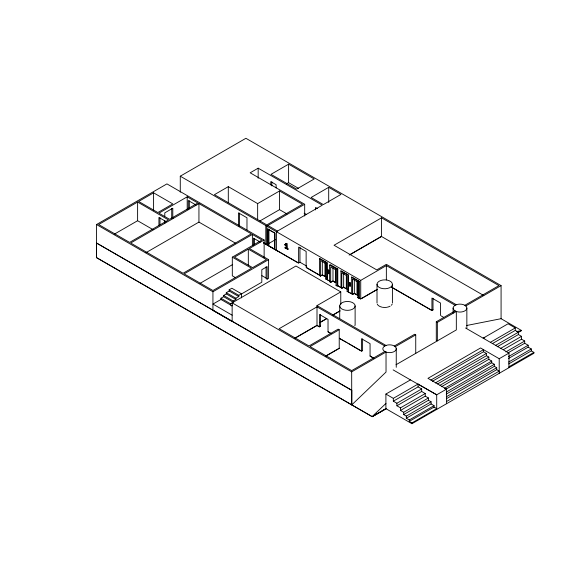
<?xml version="1.0" encoding="UTF-8"?>
<svg xmlns="http://www.w3.org/2000/svg" width="562" height="562" viewBox="0 0 562 562"><rect width="100%" height="100%" fill="white"/><g stroke="black" fill="none" stroke-linecap="round" stroke-linejoin="round"><path stroke-width="0.84" d="M328.538 270.891L328.215 271.537C329.515 272.739 327.878 269.486 328.805 271.811M328.791 272.458L328.468 273.097C327.948 270.61 328.461 274.263 328.791 272.458L328.201 272.184M349.459 284.042L349.775 283.396L350.042 284.316L349.508 284.007M349.712 285.601C349.936 283.276 349.585 286.852 349.445 284.688M285.089 247.357L286.409 247.814L285.356 247.203L285.089 247.975L287.969 249.331L287.969 248.713L286.992 248.151L286.992 243.739L286.353 243.374L284.801 244.842L285.461 245.313L286.409 244.435M284.801 244.842L286.353 243.374M351.679 371.854L351.742 404.907L386.031 372.065L386.031 352.023L351.679 371.854L232.148 302.848L232.148 321.52L212.935 310.428L212.935 291.755L96.524 224.54L96.524 257.635L372.135 416.681L385.954 408.7L411.946 423.706L533.9 353.294L533.9 352.374L531.315 350.878L508.652 363.958M385.954 403.439L372.079 416.646L385.904 408.665L385.904 394.06L410.45 379.891L436.709 394.805L446.586 389.101L446.586 403.706M96.524 224.54L166.935 183.893L264.133 240.009L264.133 257.832M180.276 192.155L180.276 176.187L245.903 138.294L501.079 285.601L501.079 318.717M137.613 202.053L98.659 224.54L129.604 242.405L168.523 219.939L137.613 202.053L137.613 220.725L153.047 229.654M153.588 192.829L138.645 201.456L157.845 212.541L172.794 203.915L153.588 192.829L153.588 210.652M386.115 408.792L372.381 416.716L96.524 257.635L96.524 243.03L351.679 390.344M114.388 234.129L137.613 220.725M187.202 196.826L158.913 213.16L169.591 219.321L197.873 202.987L187.202 196.826L187.202 209.556M276.413 250.174L276.413 231.692L322.293 205.2L258.169 168.179L250.167 172.801L304.681 204.273L304.681 216.04M198.941 203.606L130.672 243.023L183.05 273.265L251.326 233.848L198.941 203.606L198.941 222.095L145.839 252.752M228.298 186.654L214.424 194.67L266.802 224.912L302.546 204.273L279.518 190.982L257.649 203.606L228.298 186.654L228.298 202.784M288.594 164.174L270.982 174.339L296.596 189.134L314.207 178.962L288.594 164.174L288.594 182.657L298.387 188.312M286.388 183.929L288.594 182.657M259.911 220.971L279.518 209.654L286.95 213.939M328.7 187.329L311.088 197.494L323.361 204.582L340.972 194.417L328.7 187.329L328.7 202.453M232.31 257.15L261.997 240.009L252.394 234.459L184.118 273.884L212.935 290.519L251.523 268.243L232.31 257.15L232.31 275.823L235.26 277.53M304.681 204.273L266.802 226.142L266.838 244.653M267.772 229.05L274.902 233.047L274.797 249.366L274.797 233.111L267.772 229.05L267.772 245.313L268.945 244.639L268.945 229.226M248.32 249.142L234.438 257.15L252.591 267.631L266.465 259.616L248.32 249.142L248.32 265.264M264.133 240.009L249.388 248.523L268.601 259.616L268.601 278.288L267.133 279.138L266.065 278.52L266.065 266.845M268.622 243.585L275.38 239.679M200.051 283.353L232.668 264.526M286.086 243.522L286.992 243.739M285.461 245.313L285.067 244.688M285.089 247.975L287.969 249.331M286.725 243.894L286.992 248.151M212.935 291.755L268.601 259.616M286.725 248.306L287.969 248.713M229.184 289.781L238.794 295.324L238.794 296.56L229.184 291.011L229.184 289.781L231.853 288.236L241.463 293.786L241.463 297.895M226.282 292.69L235.892 298.232L235.892 299.469L226.282 293.919L226.282 292.69L229.184 291.011M223.62 295.457L233.223 301.007L233.223 302.237L223.62 296.694L223.62 295.457L226.282 293.919M232.036 305.868L220.95 299.469L220.95 298.232L223.62 296.694M220.95 299.469L212.942 304.091L232.155 315.184M238.794 295.324L241.463 293.786M241.316 294.045L261.801 282.215L261.801 269.704L267.133 266.627L267.133 279.138M235.892 298.232L238.794 296.56M263.55 242.756L298.626 263.002L299.96 262.236L306.719 266.135M233.223 301.007L235.892 299.469M230.553 305.011L230.553 303.782L295.942 266.016L340.776 291.896L340.776 304.506M180.276 176.187L360.734 280.375L386.354 265.587L455.122 305.285L456.541 304.653A6.877 3.969 0 0 1 464.844 305.285L498.93 285.608L381.535 217.831L334.053 245.25L376.744 269.901L386.354 264.351L456.33 304.752M231.221 305.861L232.556 305.089M324.309 276.167L322.307 275.015L320.438 276.09L319.371 275.478L319.637 258.499L327.112 262.812L327.112 279.637L329.676 281.112M319.371 258.653L327.112 262.812M335.655 282.531L332.985 280.993L330.688 282.314L329.62 281.702L329.62 265.06L330.315 264.66L337.783 268.973L337.783 285.798L340.986 287.646L337.783 285.615L337.095 286.016L336.027 285.398L336.027 269.992L330.688 266.908L330.688 282.314L332.985 281.176L334.987 282.335M349.121 255.036L381.535 236.321M349.88 254.783L381.535 236.504L483.777 295.535M328.124 270.097L329.086 270.47L328.925 273.778L328.124 273.322L328.124 270.097L329.086 270.47M319.371 275.478L319.637 275.134L320.438 275.907L322.307 274.832L326.311 277.136M328.124 273.322L328.285 270.006M329.62 265.06L337.095 269.374L337.783 268.973M340.986 287.646L340.986 270.821L348.461 275.134L348.461 291.959L351.664 293.807L347.126 291.313M327.112 279.637L326.845 262.967M340.72 270.975L348.461 275.134M351.664 293.807L351.664 276.989L359.132 281.302L359.132 298.127L360.734 299.047L360.734 280.375M337.783 285.798L337.095 286.016L337.095 269.374M340.986 287.463L341.787 288.236L343.656 287.154L347.66 289.465M349.367 282.602L350.33 282.974L350.168 286.283L349.367 285.826L349.367 282.602L350.33 282.974M345.658 288.496L343.656 287.337L341.787 288.418L341.787 272.823L347.126 275.907L347.126 291.495M349.367 285.826L349.529 282.51M295.029 338.212L317.003 325.524L317.003 305.623L340.776 291.896M351.398 277.136L359.132 281.302M351.664 293.624L352.465 294.397L354.334 293.315L358.331 295.626M353.709 293.863L352.465 294.579L352.465 278.991L357.797 282.068L357.797 297.663L358.865 298.274L358.865 281.457M319.975 322.398L326.663 318.535M332.606 315.106L340.031 310.814M377.313 289.29L360.734 298.865L357.797 297.474M320.719 322.152L326.663 318.717M333.35 314.861L340.031 311.004M361.492 298.612L377.313 289.479M295.029 338.029L317.003 325.342L319.49 326.775L320.558 326.157M325.756 356.006L339.223 348.229L339.223 329.739L310.048 346.585L351.679 370.618L384.844 351.475M325.96 356.069L339.603 348.194M362.595 350.428L361.528 351.046L339.329 338.233M433.007 309.774L431.939 310.393L391.672 287.147M391.672 287.33L431.939 310.575L433.007 309.964L433.007 298.274M394.292 346.016L414.672 334.257L415.739 334.868L415.739 353.358M436.288 340.446L436.288 321.773L455.122 310.898L456.541 311.531A6.877 3.969 0 0 0 464.844 310.898A6.877 3.969 0 0 0 465.933 306.107L464.844 305.285M395.241 346.705L415.739 334.868M436.288 321.773L437.348 322.391L456.33 311.432L456.33 329.922L395.999 364.752M465.772 305.981L501.079 285.601M351.742 404.907L351.833 390.253L96.524 243.03M385.904 394.06L393.323 398.346L418.086 384.05L436.709 394.805L436.709 409.41M490.352 342.328L515.277 327.934L515.277 330.4L492.614 343.48M393.323 398.346L393.323 401.184L418.086 386.881L421.669 388.953L421.669 391.475L396.905 405.778L396.905 403.249L421.669 388.953M430.885 380.038L483.51 349.655L483.51 351.749L432.389 381.268M495.74 345.286L518.396 332.205L518.396 334.545L497.251 346.761M517.862 332.732L521.627 330.554L501.079 318.696L466.629 325.503M435.318 382.954L486.439 353.442L486.439 355.718L437.573 383.93M500.377 348.559L521.522 336.35L521.522 339.188L503.397 349.655M400.488 407.843L425.251 393.548L425.251 396.133L400.488 410.436L400.488 407.843L396.905 405.778M439.955 385.307L488.821 357.095L488.821 359.378L441.458 386.719M505.821 351.924L524.704 341.022L524.704 343.242L508.09 352.838M444.359 388.398L491.722 361.057L491.722 362.778L445.863 389.255M403.678 412.276L428.441 397.973L428.441 400.256L403.678 414.552L403.678 412.276L400.488 410.436M446.586 389.101L427.956 378.345L480.58 347.962L499.211 358.718L508.975 353.084L508.975 367.688M446.249 392.079L494.356 364.302L494.356 366.333L446.249 394.11M508.526 356.575L528.161 345.237L528.161 347.147L508.526 358.486M406.319 416.084L431.082 401.781L431.082 403.938L406.319 418.24L406.319 416.084L403.678 414.552M446.347 396.772L496.717 367.696L496.717 369.67L446.347 398.746M508.652 362.047L531.315 348.967L531.315 350.878M406.319 418.24L409.284 419.947L434.047 405.652L434.047 407.872M409.284 421.367L434.047 407.071L436.709 408.609L411.946 422.905L409.284 421.367L409.284 419.947M446.586 401.486L499.211 371.11L496.717 369.67M508.975 366.761L533.9 352.374M484.866 337.825L483.144 338.169L508.069 323.775L515.277 327.934M516.541 331.559L521.627 330.554M330.049 281.639L329.62 281.702L330.315 281.302L325.777 278.991M336.027 285.398L336.448 285.334M263.754 242.953L277.473 250.982M317.523 208.607L315.528 207.455L315.528 209.921M515.277 330.4L518.396 332.205M518.396 334.545L521.522 336.35M304.154 213.216L306.43 214.529M521.522 339.188L524.704 341.022M524.704 343.242L528.161 345.237M528.161 347.147L531.315 348.967M465.533 327.997L508.975 353.084M441.233 315.942L443.481 317.242M267.87 225.524L277.473 231.073M483.51 351.749L486.439 353.442M486.439 355.718L488.821 357.095M488.821 359.378L491.722 361.057M491.722 362.778L494.356 364.302M494.356 366.333L496.717 367.696M436.288 340.263L437.348 340.881L437.348 322.391M356.329 294.657L354.334 293.505L354.334 279.623M319.637 275.134L306.135 267.336L306.135 251.439L298.626 247.104L298.626 263.002M264.084 243.248L297.986 262.819M306.339 267.645L318.97 274.937M196.096 205.046L188.27 200.522L188.27 209.183M260.185 242.039L253.462 238.162L253.462 245.088M198.941 222.095L235.38 243.128M317.003 305.623L386.024 345.468M384.844 346.016L317.003 306.852L279.117 328.728L308.981 345.967L338.155 329.128L339.223 329.739M261.927 275.668L265.707 277.853M328.025 331.706L331.039 333.449M370.063 355.978L373.758 358.106M317.003 325.524L319.49 326.958L319.49 314.453L328.025 319.378L328.025 331.889L331.039 333.631M340.087 338.851L346.866 342.581M360.769 350.793L347.934 343.199M373.814 358.324L370.063 356.16L370.063 343.649L361.528 338.724L361.528 351.229L362.595 350.618L362.595 338.928M393.133 369.887L410.45 379.891M421.669 391.475L425.251 393.548M425.251 396.133L428.441 397.973M428.441 400.256L431.082 401.781M431.082 403.938L434.047 405.652M220.95 298.232L230.553 303.782M393.323 401.184L396.905 403.249M166.036 221.576L158.927 217.466L158.927 225.264M499.211 358.718L499.211 373.323M466.853 308.095L466.853 328.173M453.105 308.095L453.105 313.132M440.482 315.507L440.482 302.995L431.939 298.064L431.939 310.575M418.086 384.05L418.086 386.881M411.946 422.905L411.946 423.706M396.252 348.271L396.252 367.309M392.409 284.344A7.699 4.447 0 0 1 380.825 288.158A7.699 4.447 0 0 1 380.903 280.459A7.699 4.447 0 0 1 392.409 284.344L392.409 303.016M386.354 265.587L386.354 279.869M381.535 217.831L381.535 236.504M377.011 284.295L377.011 302.967M356.996 281.162L356.996 295.043M355.121 305.939A7.699 4.447 0 0 1 343.537 309.746A7.699 4.447 0 0 1 343.614 302.047A7.699 4.447 0 0 1 355.121 305.939L355.121 324.548A7.699 4.447 0 0 1 354.847 325.693M350.168 283.065L350.168 286.283M348.194 275.289L348.194 292.114M346.325 275.001L346.325 288.882M343.656 273.462L343.656 287.337M339.722 305.883L339.722 318.57M335.655 269.69L335.655 282.714M332.985 268.151L332.985 281.176M328.925 270.561L328.925 273.778M325.777 279.173L325.777 263.578L320.438 260.501L320.438 276.09M324.977 262.672L324.977 276.553M322.307 261.133L322.307 275.015M320.558 314.657L320.558 326.346M299.96 247.168L299.96 262.236M287.702 248.868L287.702 249.486M286.142 244.589L286.142 247.968M285.356 247.203L285.356 247.821M279.518 190.982L279.518 209.654M276.104 187.982L276.104 184.694L270.772 181.617L270.772 184.898M271.839 181.821L271.839 185.931M267.877 228.987L267.877 245.25M265.805 225.566L265.805 244.056M258.169 168.179L258.169 178.259M257.649 203.606L257.649 219.728M254.53 238.407L254.53 244.477M252.394 234.459L252.394 245.496M246.978 229.907L246.978 217.782L238.436 212.85L238.436 225.84M239.503 213.096L239.503 226.093M189.338 200.775L189.338 208.572M172.794 218.618L172.794 208.228L164.785 212.85L164.785 216.314M171.726 208.474L171.726 218.007M164.785 220.641L164.785 223.24M159.98 217.719L159.98 224.652M392.136 304.168A7.699 4.447 0 0 1 391.356 305.236M390.126 306.157A7.699 4.447 0 0 1 387.302 307.175M386.663 307.295A7.699 4.447 0 0 1 382.673 307.281M382.041 307.161A7.699 4.447 0 0 1 377.264 304.119M455.122 310.898A6.877 3.969 0 0 1 455.122 305.285M385.504 345.644L384.253 346.354A6.737 3.892 0 0 0 384.183 351.088L386.937 352.332A6.737 3.892 0 0 0 394.292 351.517A6.737 3.892 0 0 0 395.81 347.288L393.709 345.679A6.737 3.892 0 0 0 387.035 345.138L385.504 345.644"/></g></svg>
